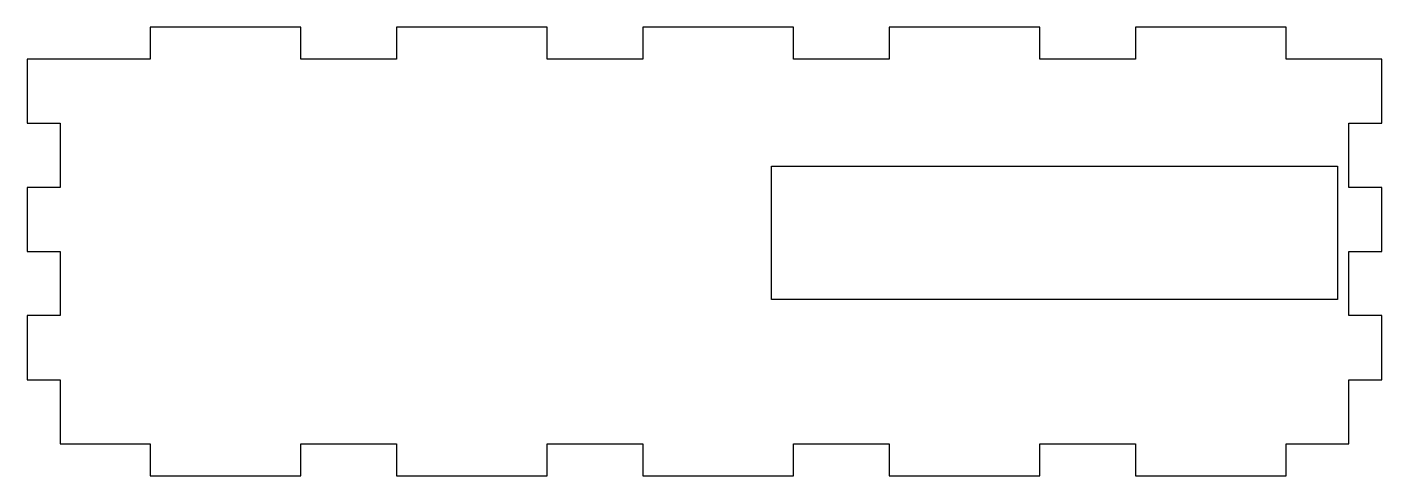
# Model space of a CAD drawing. Header units: metres. Extents: x -4 to 124, y -31 to 11.
import ezdxf

# ---------------------------------------------------------------- set-up
doc = ezdxf.new("R2010")
doc.units = ezdxf.units.M

msp = doc.modelspace()

# ---------------------------------------------------------------- linework, layer by layer
for p, q in [((22.1566, 11), (8.04544, 11)), ((8.04544, 11), (8.04544, 8)), ((22.1566, 8), (22.1566, 11)), ((45.2475, 11), (31.1364, 11)), ((31.1364, 11), (31.1364, 8)), ((45.2475, 8), (45.2475, 11)), ((68.3384, 11), (54.2273, 11)), ((54.2273, 11), (54.2273, 8)), ((68.3384, 8), (68.3384, 11)), ((91.4293, 11), (77.3182, 11)), ((77.3182, 11), (77.3182, 8)), ((91.4293, 8), (91.4293, 11)), ((114.52, 11), (100.409, 11)), ((100.409, 11), (100.409, 8)), ((114.52, 8), (114.52, 11)), ((8.04544, 8), (-3.5, 8)), ((-3.5, 8), (-3.5, 2)), ((31.1364, 8), (22.1566, 8)), ((54.2273, 8), (45.2475, 8)), ((77.3182, 8), (68.3384, 8)), ((100.409, 8), (91.4293, 8)), ((123.5, 8), (114.52, 8)), ((123.5, 2), (123.5, 8)), ((-3.5, 2), (-0.399994, 2)), ((-0.399994, 2), (-0.399994, -4)), ((120.4, -4), (120.4, 2)), ((120.4, 2), (123.5, 2)), ((66.29, -14.5), (66.29, -2)), ((66.29, -2), (119.33, -2)), ((119.33, -2), (119.33, -14.5)), ((-0.399994, -4), (-3.5, -4)), ((-3.5, -4), (-3.5, -10)), ((123.5, -4), (120.4, -4)), ((123.5, -10), (123.5, -4)), ((-3.5, -10), (-0.399994, -10)), ((-0.399994, -10), (-0.399994, -16)), ((120.4, -16), (120.4, -10)), ((120.4, -10), (123.5, -10)), ((119.33, -14.5), (66.29, -14.5)), ((-0.399994, -16), (-3.5, -16)), ((-3.5, -16), (-3.5, -22)), ((123.5, -16), (120.4, -16)), ((123.5, -22), (123.5, -16)), ((-3.5, -22), (-0.399994, -22)), ((-0.399994, -22), (-0.399994, -28)), ((120.4, -28), (120.4, -22)), ((120.4, -22), (123.5, -22)), ((-0.399994, -28), (8.04544, -28)), ((8.04544, -28), (8.04544, -31)), ((22.1566, -28), (31.1364, -28)), ((22.1566, -31), (22.1566, -28)), ((31.1364, -28), (31.1364, -31)), ((45.2475, -31), (45.2475, -28)), ((45.2475, -28), (54.2273, -28)), ((54.2273, -28), (54.2273, -31)), ((68.3384, -31), (68.3384, -28)), ((68.3384, -28), (77.3182, -28)), ((77.3182, -28), (77.3182, -31)), ((91.4293, -31), (91.4293, -28)), ((91.4293, -28), (100.409, -28)), ((100.409, -28), (100.409, -31)), ((114.52, -31), (114.52, -28)), ((114.52, -28), (120.4, -28)), ((8.04544, -31), (22.1566, -31)), ((31.1364, -31), (45.2475, -31)), ((54.2273, -31), (68.3384, -31)), ((77.3182, -31), (91.4293, -31)), ((100.409, -31), (114.52, -31))]:
    msp.add_line(p, q)

doc.saveas('drawing.dxf')
